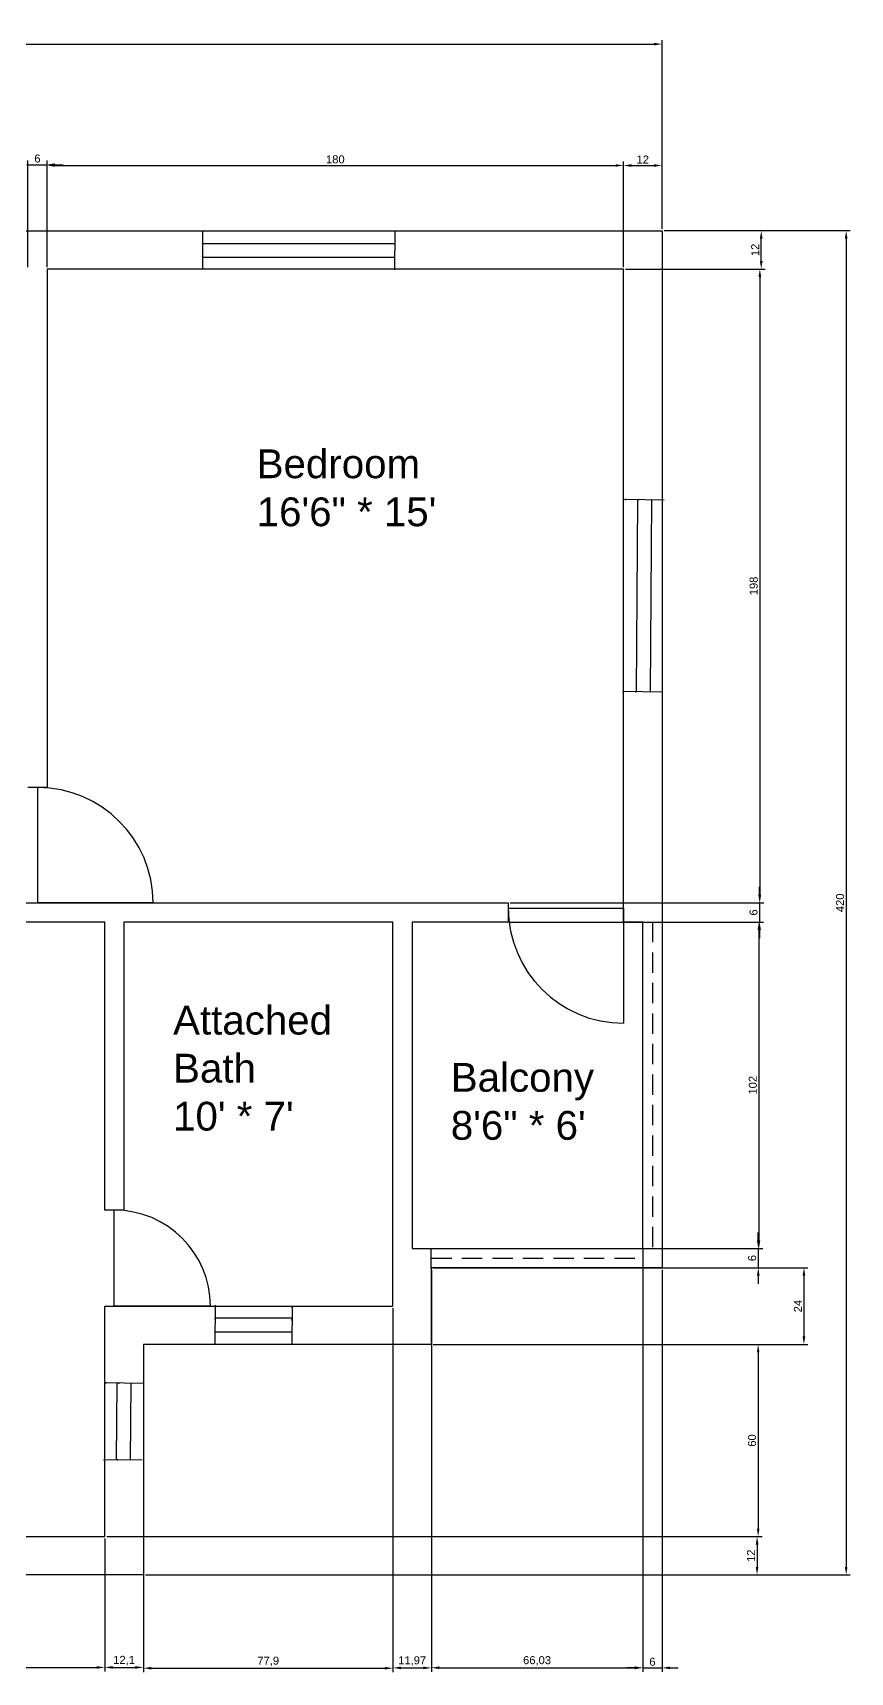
# Model space of a CAD drawing. Header units: millimetres. Extents: x 1002 to 3799, y 642 to 1602.
# Drawn here: x 1393 to 1649, y 926 to 1438 of the extents above; entities that cross this region are included whole.
import ezdxf

# ---------------------------------------------------------------- set-up
doc = ezdxf.new("R2010")
doc.units = ezdxf.units.MM
doc.linetypes.add('HIDDEN', pattern=[9.525, 6.35, -3.175])
for name, color, linetype in [('dimension', 181, 'Continuous'), ('door', 20, 'Continuous'), ('window', 71, 'Continuous')]:
    doc.layers.add(name, color=color, linetype=linetype)
doc.layers.add('grill', color=33, linetype='HIDDEN', plot=False)
doc.layers.add('label', color=200, linetype='HIDDEN', plot=False)
doc.styles.get("Standard").update_dxf_attribs({"font": 'arial.ttf'})
doc.dimstyles.new('ISO-25', dxfattribs={"dimtxt": 2.5, "dimasz": 2.5, "dimexe": 1.25, "dimexo": 0.625, "dimtad": 1, "dimtxsty": 'Standard', "dimcen": 2.5, "dimadec": 0, "dimazin": 0, "dimtfac": 1, "dimtmove": 0, "dimatfit": 3, "dimfxl": 1, "dimarcsym": 0})

# ---------------------------------------------------------------- blocks, each defined once
blk = doc.blocks.new('*D118')
at = {"layer": 'Defpoints', "color": 0, "transparency": 16777216}
for p in [(1397.76, 1397.26), (1391.76, 1364.64), (1397.76, 1364.64)]:
    blk.add_point(p, dxfattribs=at)
at = {"layer": 'dimension', "color": 0, "lineweight": -2, "transparency": 16777216}
for p, q in [((1391.76, 1365.26), (1391.76, 1398.51)), ((1397.76, 1365.26), (1397.76, 1398.51)), ((1389.26, 1397.26), (1386.76, 1397.26)), ((1391.76, 1397.26), (1397.76, 1397.26)), ((1400.26, 1397.26), (1402.76, 1397.26))]:
    blk.add_line(p, q, dxfattribs=at)
at = {"layer": 'dimension', "color": 0, "transparency": 16777216}
for points in [[(1389.26, 1397.67), (1389.26, 1396.84), (1391.76, 1397.26)], [(1400.26, 1397.67), (1400.26, 1396.84), (1397.76, 1397.26)]]:
    blk.add_solid(points, dxfattribs=at)
at = {"layer": 'dimension', "color": 0, "transparency": 16777216, "insert": (1394.76, 1399.16), "char_height": 2.5, "attachment_point": 5}
blk.add_mtext('6', dxfattribs=at)
blk = doc.blocks.new('*D119')
at = {"layer": 'Defpoints', "color": 0, "transparency": 16777216}
for p in [(1577.76, 1397.01), (1397.76, 1364.64), (1577.76, 1364.64)]:
    blk.add_point(p, dxfattribs=at)
at = {"layer": 'dimension', "color": 0, "lineweight": -2, "transparency": 16777216}
for p, q in [((1397.76, 1365.26), (1397.76, 1398.26)), ((1400.26, 1397.01), (1575.26, 1397.01)), ((1577.76, 1365.26), (1577.76, 1398.26))]:
    blk.add_line(p, q, dxfattribs=at)
at = {"layer": 'dimension', "color": 0, "transparency": 16777216}
for points in [[(1400.26, 1397.42), (1400.26, 1396.59), (1397.76, 1397.01)], [(1575.26, 1397.42), (1575.26, 1396.59), (1577.76, 1397.01)]]:
    blk.add_solid(points, dxfattribs=at)
at = {"layer": 'dimension', "color": 0, "transparency": 16777216, "insert": (1487.76, 1398.91), "char_height": 2.5, "attachment_point": 5}
blk.add_mtext('180', dxfattribs=at)
blk = doc.blocks.new('*D120')
at = {"layer": 'Defpoints', "color": 0, "transparency": 16777216}
for p in [(1589.76, 1396.99), (1589.76, 1376.64), (1577.76, 1364.64)]:
    blk.add_point(p, dxfattribs=at)
at = {"layer": 'dimension', "color": 0, "lineweight": -2, "transparency": 16777216}
for p, q in [((1577.76, 1365.26), (1577.76, 1398.24)), ((1580.26, 1396.99), (1587.26, 1396.99)), ((1589.76, 1377.26), (1589.76, 1398.24))]:
    blk.add_line(p, q, dxfattribs=at)
at = {"layer": 'dimension', "color": 0, "transparency": 16777216}
for points in [[(1580.26, 1397.41), (1580.26, 1396.58), (1577.76, 1396.99)], [(1587.26, 1397.41), (1587.26, 1396.58), (1589.76, 1396.99)]]:
    blk.add_solid(points, dxfattribs=at)
at = {"layer": 'dimension', "color": 0, "transparency": 16777216, "insert": (1583.76, 1398.87), "char_height": 2.5, "attachment_point": 5}
blk.add_mtext('12', dxfattribs=at)
blk = doc.blocks.new('*D121')
at = {"layer": 'Defpoints', "color": 0, "transparency": 16777216}
for p in [(1589.76, 1376.64), (1620.74, 1376.64), (1577.76, 1364.64)]:
    blk.add_point(p, dxfattribs=at)
at = {"layer": 'dimension', "color": 0, "lineweight": -2, "transparency": 16777216}
for p, q in [((1590.39, 1376.64), (1621.99, 1376.64)), ((1620.74, 1367.14), (1620.74, 1374.14)), ((1578.39, 1364.64), (1621.99, 1364.64))]:
    blk.add_line(p, q, dxfattribs=at)
at = {"layer": 'dimension', "color": 0, "transparency": 16777216}
for points in [[(1620.33, 1374.14), (1621.16, 1374.14), (1620.74, 1376.64)], [(1620.33, 1367.14), (1621.16, 1367.14), (1620.74, 1364.64)]]:
    blk.add_solid(points, dxfattribs=at)
at = {"layer": 'dimension', "color": 0, "transparency": 16777216, "insert": (1618.86, 1370.64), "char_height": 2.5, "attachment_point": 5, "rotation": 90}
blk.add_mtext('12', dxfattribs=at)
blk = doc.blocks.new('*D122')
at = {"layer": 'Defpoints', "color": 0, "transparency": 16777216}
for p in [(1577.76, 1364.64), (1541.76, 1166.64), (1620.3, 1166.64)]:
    blk.add_point(p, dxfattribs=at)
at = {"layer": 'dimension', "color": 0, "lineweight": -2, "transparency": 16777216}
for p, q in [((1578.39, 1364.64), (1621.55, 1364.64)), ((1620.3, 1362.14), (1620.3, 1169.14)), ((1542.39, 1166.64), (1621.55, 1166.64))]:
    blk.add_line(p, q, dxfattribs=at)
at = {"layer": 'dimension', "color": 0, "transparency": 16777216}
for points in [[(1619.89, 1362.14), (1620.72, 1362.14), (1620.3, 1364.64)], [(1619.89, 1169.14), (1620.72, 1169.14), (1620.3, 1166.64)]]:
    blk.add_solid(points, dxfattribs=at)
at = {"layer": 'dimension', "color": 0, "transparency": 16777216, "insert": (1618.4, 1265.64), "char_height": 2.5, "attachment_point": 5, "rotation": 90}
blk.add_mtext('198', dxfattribs=at)
blk = doc.blocks.new('*D123')
at = {"layer": 'Defpoints', "color": 0, "transparency": 16777216}
for p in [(1541.76, 1166.64), (1541.76, 1160.64), (1620.24, 1160.64)]:
    blk.add_point(p, dxfattribs=at)
at = {"layer": 'dimension', "color": 0, "lineweight": -2, "transparency": 16777216}
for p, q in [((1620.24, 1169.14), (1620.24, 1171.64)), ((1542.39, 1166.64), (1621.49, 1166.64)), ((1620.24, 1166.64), (1620.24, 1160.64)), ((1542.39, 1160.64), (1621.49, 1160.64)), ((1620.24, 1158.14), (1620.24, 1155.64))]:
    blk.add_line(p, q, dxfattribs=at)
at = {"layer": 'dimension', "color": 0, "transparency": 16777216}
for points in [[(1619.83, 1169.14), (1620.66, 1169.14), (1620.24, 1166.64)], [(1619.83, 1158.14), (1620.66, 1158.14), (1620.24, 1160.64)]]:
    blk.add_solid(points, dxfattribs=at)
at = {"layer": 'dimension', "color": 0, "transparency": 16777216, "insert": (1618.34, 1163.64), "char_height": 2.5, "attachment_point": 5, "rotation": 90}
blk.add_mtext('6', dxfattribs=at)
blk = doc.blocks.new('*D124')
at = {"layer": 'Defpoints', "color": 0, "transparency": 16777216}
for p in [(1583.76, 1160.64), (1583.76, 1058.64), (1620.03, 1058.64)]:
    blk.add_point(p, dxfattribs=at)
at = {"layer": 'dimension', "color": 0, "lineweight": -2, "transparency": 16777216}
for p, q in [((1584.39, 1160.64), (1621.28, 1160.64)), ((1620.03, 1158.14), (1620.03, 1061.14)), ((1584.39, 1058.64), (1621.28, 1058.64))]:
    blk.add_line(p, q, dxfattribs=at)
at = {"layer": 'dimension', "color": 0, "transparency": 16777216}
for points in [[(1619.61, 1158.14), (1620.44, 1158.14), (1620.03, 1160.64)], [(1619.61, 1061.14), (1620.44, 1061.14), (1620.03, 1058.64)]]:
    blk.add_solid(points, dxfattribs=at)
at = {"layer": 'dimension', "color": 0, "transparency": 16777216, "insert": (1618.12, 1109.64), "char_height": 2.5, "attachment_point": 5, "rotation": 90}
blk.add_mtext('102', dxfattribs=at)
blk = doc.blocks.new('*D134')
at = {"layer": 'Defpoints', "color": 0, "transparency": 16777216}
for p in [(1283.76, 1004.64), (1415.76, 968.64), (1415.76, 927.73)]:
    blk.add_point(p, dxfattribs=at)
at = {"layer": 'dimension', "color": 0, "lineweight": -2, "transparency": 16777216}
for p, q in [((1283.76, 1004.01), (1283.76, 926.48)), ((1415.76, 968.01), (1415.76, 926.48)), ((1286.26, 927.73), (1413.26, 927.73))]:
    blk.add_line(p, q, dxfattribs=at)
at = {"layer": 'dimension', "color": 0, "transparency": 16777216}
for points in [[(1286.26, 928.15), (1286.26, 927.32), (1283.76, 927.73)], [(1413.26, 928.15), (1413.26, 927.32), (1415.76, 927.73)]]:
    blk.add_solid(points, dxfattribs=at)
at = {"layer": 'dimension', "color": 0, "transparency": 16777216, "insert": (1349.76, 929.63), "char_height": 2.5, "attachment_point": 5}
blk.add_mtext('132', dxfattribs=at)
blk = doc.blocks.new('*D135')
at = {"layer": 'Defpoints', "color": 0, "transparency": 16777216}
for p in [(1415.76, 968.64), (1427.86, 956.64), (1427.86, 927.75)]:
    blk.add_point(p, dxfattribs=at)
at = {"layer": 'dimension', "color": 0, "lineweight": -2, "transparency": 16777216}
for p, q in [((1415.76, 968.01), (1415.76, 926.5)), ((1427.86, 956.01), (1427.86, 926.5)), ((1418.26, 927.75), (1425.36, 927.75))]:
    blk.add_line(p, q, dxfattribs=at)
at = {"layer": 'dimension', "color": 0, "transparency": 16777216}
for points in [[(1418.26, 928.17), (1418.26, 927.34), (1415.76, 927.75)], [(1425.36, 928.17), (1425.36, 927.34), (1427.86, 927.75)]]:
    blk.add_solid(points, dxfattribs=at)
at = {"layer": 'dimension', "color": 0, "transparency": 16777216, "insert": (1421.81, 929.88), "char_height": 2.5, "attachment_point": 5}
blk.add_mtext('12,1', dxfattribs=at)
blk = doc.blocks.new('*D136')
at = {"layer": 'Defpoints', "color": 0, "transparency": 16777216}
for p in [(1505.76, 1040.64), (1427.86, 1028.64), (1505.76, 927.5)]:
    blk.add_point(p, dxfattribs=at)
at = {"layer": 'dimension', "color": 0, "lineweight": -2, "transparency": 16777216}
for p, q in [((1505.76, 1040.01), (1505.76, 926.25)), ((1427.86, 1028.01), (1427.86, 926.25)), ((1430.36, 927.5), (1503.26, 927.5))]:
    blk.add_line(p, q, dxfattribs=at)
at = {"layer": 'dimension', "color": 0, "transparency": 16777216}
for points in [[(1430.36, 927.92), (1430.36, 927.08), (1427.86, 927.5)], [(1503.26, 927.92), (1503.26, 927.08), (1505.76, 927.5)]]:
    blk.add_solid(points, dxfattribs=at)
at = {"layer": 'dimension', "color": 0, "transparency": 16777216, "insert": (1466.81, 929.63), "char_height": 2.5, "attachment_point": 5}
blk.add_mtext('77,9', dxfattribs=at)
blk = doc.blocks.new('*D137')
at = {"layer": 'Defpoints', "color": 0, "transparency": 16777216}
for p in [(1505.76, 1040.64), (1517.74, 1028.64), (1517.74, 927.6)]:
    blk.add_point(p, dxfattribs=at)
at = {"layer": 'dimension', "color": 0, "lineweight": -2, "transparency": 16777216}
for p, q in [((1505.76, 1040.01), (1505.76, 926.35)), ((1517.74, 1028.01), (1517.74, 926.35)), ((1508.26, 927.6), (1515.24, 927.6))]:
    blk.add_line(p, q, dxfattribs=at)
at = {"layer": 'dimension', "color": 0, "transparency": 16777216}
for points in [[(1508.26, 928.01), (1508.26, 927.18), (1505.76, 927.6)], [(1515.24, 928.01), (1515.24, 927.18), (1517.74, 927.6)]]:
    blk.add_solid(points, dxfattribs=at)
at = {"layer": 'dimension', "color": 0, "transparency": 16777216, "insert": (1511.75, 929.73), "char_height": 2.5, "attachment_point": 5}
blk.add_mtext('11,97', dxfattribs=at)
blk = doc.blocks.new('*D138')
at = {"layer": 'Defpoints', "color": 0, "transparency": 16777216}
for p in [(1583.76, 1058.64), (1517.74, 1052.64), (1583.76, 927.65)]:
    blk.add_point(p, dxfattribs=at)
at = {"layer": 'dimension', "color": 0, "lineweight": -2, "transparency": 16777216}
for p, q in [((1583.76, 1058.01), (1583.76, 926.4)), ((1517.74, 1052.01), (1517.74, 926.4)), ((1520.24, 927.65), (1581.26, 927.65))]:
    blk.add_line(p, q, dxfattribs=at)
at = {"layer": 'dimension', "color": 0, "transparency": 16777216}
for points in [[(1520.24, 928.07), (1520.24, 927.24), (1517.74, 927.65)], [(1581.26, 928.07), (1581.26, 927.24), (1583.76, 927.65)]]:
    blk.add_solid(points, dxfattribs=at)
at = {"layer": 'dimension', "color": 0, "transparency": 16777216, "insert": (1550.75, 929.78), "char_height": 2.5, "attachment_point": 5}
blk.add_mtext('66,03', dxfattribs=at)
blk = doc.blocks.new('*D139')
at = {"layer": 'Defpoints', "color": 0, "transparency": 16777216}
for p in [(1583.76, 1058.64), (1589.76, 1052.64), (1589.76, 927.6)]:
    blk.add_point(p, dxfattribs=at)
at = {"layer": 'dimension', "color": 0, "lineweight": -2, "transparency": 16777216}
for p, q in [((1583.76, 1058.01), (1583.76, 926.35)), ((1589.76, 1052.01), (1589.76, 926.35)), ((1581.26, 927.6), (1578.76, 927.6)), ((1583.76, 927.6), (1589.76, 927.6)), ((1592.26, 927.6), (1594.76, 927.6))]:
    blk.add_line(p, q, dxfattribs=at)
at = {"layer": 'dimension', "color": 0, "transparency": 16777216}
for points in [[(1581.26, 928.02), (1581.26, 927.18), (1583.76, 927.6)], [(1592.26, 928.02), (1592.26, 927.18), (1589.76, 927.6)]]:
    blk.add_solid(points, dxfattribs=at)
at = {"layer": 'dimension', "color": 0, "transparency": 16777216, "insert": (1586.76, 929.5), "char_height": 2.5, "attachment_point": 5}
blk.add_mtext('6', dxfattribs=at)
blk = doc.blocks.new('*D140')
at = {"layer": 'Defpoints', "color": 0, "transparency": 16777216}
for p in [(1583.76, 1058.64), (1589.76, 1052.64), (1619.82, 1052.64)]:
    blk.add_point(p, dxfattribs=at)
at = {"layer": 'dimension', "color": 0, "lineweight": -2, "transparency": 16777216}
for p, q in [((1619.82, 1061.14), (1619.82, 1063.64)), ((1584.39, 1058.64), (1621.07, 1058.64)), ((1619.82, 1058.64), (1619.82, 1052.64)), ((1590.39, 1052.64), (1621.07, 1052.64)), ((1619.82, 1050.14), (1619.82, 1047.64))]:
    blk.add_line(p, q, dxfattribs=at)
at = {"layer": 'dimension', "color": 0, "transparency": 16777216}
for points in [[(1619.41, 1061.14), (1620.24, 1061.14), (1619.82, 1058.64)], [(1619.41, 1050.14), (1620.24, 1050.14), (1619.82, 1052.64)]]:
    blk.add_solid(points, dxfattribs=at)
at = {"layer": 'dimension', "color": 0, "transparency": 16777216, "insert": (1617.92, 1055.64), "char_height": 2.5, "attachment_point": 5, "rotation": 90}
blk.add_mtext('6', dxfattribs=at)
blk = doc.blocks.new('*D141')
at = {"layer": 'Defpoints', "color": 0, "transparency": 16777216}
for p in [(1517.74, 1052.64), (1517.74, 1028.64), (1634.07, 1028.64)]:
    blk.add_point(p, dxfattribs=at)
at = {"layer": 'dimension', "color": 0, "lineweight": -2, "transparency": 16777216}
for p, q in [((1518.36, 1052.64), (1635.32, 1052.64)), ((1634.07, 1050.14), (1634.07, 1031.14)), ((1518.36, 1028.64), (1635.32, 1028.64))]:
    blk.add_line(p, q, dxfattribs=at)
at = {"layer": 'dimension', "color": 0, "transparency": 16777216}
for points in [[(1633.66, 1050.14), (1634.49, 1050.14), (1634.07, 1052.64)], [(1633.66, 1031.14), (1634.49, 1031.14), (1634.07, 1028.64)]]:
    blk.add_solid(points, dxfattribs=at)
at = {"layer": 'dimension', "color": 0, "transparency": 16777216, "insert": (1632.19, 1040.64), "char_height": 2.5, "attachment_point": 5, "rotation": 90}
blk.add_mtext('24', dxfattribs=at)
blk = doc.blocks.new('*D142')
at = {"layer": 'Defpoints', "color": 0, "transparency": 16777216}
for p in [(1517.74, 1028.64), (1415.76, 968.64), (1619.78, 968.64)]:
    blk.add_point(p, dxfattribs=at)
at = {"layer": 'dimension', "color": 0, "lineweight": -2, "transparency": 16777216}
for p, q in [((1518.36, 1028.64), (1621.03, 1028.64)), ((1619.78, 1026.14), (1619.78, 971.14)), ((1416.39, 968.64), (1621.03, 968.64))]:
    blk.add_line(p, q, dxfattribs=at)
at = {"layer": 'dimension', "color": 0, "transparency": 16777216}
for points in [[(1619.36, 1026.14), (1620.2, 1026.14), (1619.78, 1028.64)], [(1619.36, 971.14), (1620.2, 971.14), (1619.78, 968.64)]]:
    blk.add_solid(points, dxfattribs=at)
at = {"layer": 'dimension', "color": 0, "transparency": 16777216, "insert": (1617.88, 998.64), "char_height": 2.5, "attachment_point": 5, "rotation": 90}
blk.add_mtext('60', dxfattribs=at)
blk = doc.blocks.new('*D143')
at = {"layer": 'Defpoints', "color": 0, "transparency": 16777216}
for p in [(1415.76, 968.64), (1427.86, 956.64), (1619.45, 956.64)]:
    blk.add_point(p, dxfattribs=at)
at = {"layer": 'dimension', "color": 0, "lineweight": -2, "transparency": 16777216}
for p, q in [((1416.39, 968.64), (1620.7, 968.64)), ((1619.45, 966.14), (1619.45, 959.14)), ((1428.49, 956.64), (1620.7, 956.64))]:
    blk.add_line(p, q, dxfattribs=at)
at = {"layer": 'dimension', "color": 0, "transparency": 16777216}
for points in [[(1619.03, 966.14), (1619.86, 966.14), (1619.45, 968.64)], [(1619.03, 959.14), (1619.86, 959.14), (1619.45, 956.64)]]:
    blk.add_solid(points, dxfattribs=at)
at = {"layer": 'dimension', "color": 0, "transparency": 16777216, "insert": (1617.57, 962.64), "char_height": 2.5, "attachment_point": 5, "rotation": 90}
blk.add_mtext('12', dxfattribs=at)
blk = doc.blocks.new('*D144')
at = {"layer": 'Defpoints', "color": 0, "transparency": 16777216}
for p in [(1589.76, 1434.92), (1589.76, 1376.64), (1025.76, 1288.8)]:
    blk.add_point(p, dxfattribs=at)
at = {"layer": 'dimension', "color": 0, "lineweight": -2, "transparency": 16777216}
for p, q in [((1025.76, 1289.43), (1025.76, 1436.17)), ((1028.26, 1434.92), (1587.26, 1434.92)), ((1589.76, 1377.26), (1589.76, 1436.17))]:
    blk.add_line(p, q, dxfattribs=at)
at = {"layer": 'dimension', "color": 0, "transparency": 16777216}
for points in [[(1028.26, 1435.34), (1028.26, 1434.5), (1025.76, 1434.92)], [(1587.26, 1435.34), (1587.26, 1434.5), (1589.76, 1434.92)]]:
    blk.add_solid(points, dxfattribs=at)
at = {"layer": 'dimension', "color": 0, "transparency": 16777216, "insert": (1307.76, 1436.82), "char_height": 2.5, "attachment_point": 5}
blk.add_mtext('564', dxfattribs=at)
blk = doc.blocks.new('*D145')
at = {"layer": 'Defpoints', "color": 0, "transparency": 16777216}
for p in [(1589.76, 1376.64), (1427.86, 956.64), (1647.27, 956.64)]:
    blk.add_point(p, dxfattribs=at)
at = {"layer": 'dimension', "color": 0, "lineweight": -2, "transparency": 16777216}
for p, q in [((1590.39, 1376.64), (1648.52, 1376.64)), ((1647.27, 1374.14), (1647.27, 959.14)), ((1428.49, 956.64), (1648.52, 956.64))]:
    blk.add_line(p, q, dxfattribs=at)
at = {"layer": 'dimension', "color": 0, "transparency": 16777216}
for points in [[(1646.85, 1374.14), (1647.68, 1374.14), (1647.27, 1376.64)], [(1646.85, 959.14), (1647.68, 959.14), (1647.27, 956.64)]]:
    blk.add_solid(points, dxfattribs=at)
at = {"layer": 'dimension', "color": 0, "transparency": 16777216, "insert": (1645.36, 1166.64), "char_height": 2.5, "attachment_point": 5, "rotation": 90}
blk.add_mtext('420', dxfattribs=at)

msp = doc.modelspace()

# ---------------------------------------------------------------- linework, layer by layer
for points in [[(1277.763, 1376.636), (1589.763, 1376.636), (1589.763, 1052.636), (1517.738, 1052.636), (1517.738, 1028.636), (1427.861, 1028.636), (1427.861, 956.636), (1133.763, 956.636)], [(1319.768, 1166.636), (1541.763, 1166.636), (1541.763, 1160.636), (1511.763, 1160.636), (1511.763, 1058.636), (1583.763, 1058.636), (1583.763, 1160.636), (1577.763, 1160.636), (1577.763, 1364.636), (1397.763, 1364.636), (1397.763, 1202.636), (1391.763, 1202.636)], [(1277.763, 968.636), (1415.763, 968.636), (1415.763, 1040.636), (1505.763, 1040.636), (1505.763, 1160.636), (1421.763, 1160.636), (1421.763, 1070.636), (1415.763, 1070.636), (1415.763, 1160.636), (1319.763, 1160.636)]]:
    msp.add_lwpolyline(points)
at = {"layer": 'door'}
for p, q in [((1394.858, 1166.636), (1394.858, 1202.636)), ((1430.858, 1166.636), (1394.858, 1166.636)), ((1541.763, 1165.012), (1577.763, 1165.012)), ((1577.763, 1165.012), (1577.763, 1129.012)), ((1418.75, 1040.636), (1418.75, 1070.636)), ((1448.75, 1040.636), (1418.75, 1040.636))]:
    msp.add_line(p, q, dxfattribs=at)
for centre, radius, start, end in [((1394.858, 1166.636), 36, 0, 90), ((1577.763, 1165.012), 36, 180, 270), ((1418.75, 1040.636), 30, 0, 90)]:
    msp.add_arc(centre, radius, start, end, dxfattribs=at)
at = {"layer": 'grill'}
for p, q in [((1583.763, 1160.635), (1589.763, 1160.671)), ((1586.763, 1160.653), (1586.763, 1058.635)), ((1517.738, 1052.635), (1517.738, 1058.635)), ((1517.738, 1055.635), (1583.763, 1055.635)), ((1583.763, 1058.635), (1589.763, 1058.635)), ((1583.763, 1058.635), (1583.763, 1052.635))]:
    msp.add_line(p, q, dxfattribs=at)
at = {"layer": 'window'}
for p, q in [((1446.339, 1376.636), (1446.26, 1364.637)), ((1506.338, 1376.372), (1506.259, 1364.372)), ((1446.284, 1368.32), (1506.285, 1368.313)), ((1446.313, 1372.668), (1506.314, 1372.664)), ((1590.422, 1292.473), (1578.423, 1292.63)), ((1582.106, 1292.582), (1581.705, 1232.582)), ((1586.454, 1292.525), (1586.055, 1232.525)), ((1589.763, 1232.476), (1577.764, 1232.634)), ((1450.258, 1040.897), (1450.179, 1028.897)), ((1474.257, 1040.636), (1474.178, 1028.637)), ((1450.232, 1036.928), (1474.233, 1036.928)), ((1450.203, 1032.581), (1474.204, 1032.578)), ((1427.843, 1016.479), (1415.844, 1016.637)), ((1419.527, 1016.588), (1419.366, 992.588)), ((1423.874, 1016.531), (1423.716, 992.531)), ((1427.424, 992.482), (1415.425, 992.64))]:
    msp.add_line(p, q, dxfattribs=at)
for p in [(1446.286, 1368.637), (1446.313, 1372.637), (1506.286, 1368.372), (1506.312, 1372.372), (1578.28, 1292.632), (1582.28, 1292.58), (1577.621, 1232.636), (1581.621, 1232.583), (1450.256, 1040.605), (1474.255, 1040.345), (1450.23, 1036.605), (1474.229, 1036.345), (1416.16, 1016.633), (1420.16, 1016.58), (1415.742, 992.635), (1419.741, 992.583)]:
    msp.add_point(p, dxfattribs=at)

# ---------------------------------------------------------------- texts
at = {"layer": 'label', "char_height": 9, "attachment_point": 1}
for s, insert in [('Bedroom\\P16\'6" * 15\'', (1463.216, 1308.3)), ("Attached Bath\\P10' * 7'", (1437.108, 1134.473)), ('Balcony\\P8\'6" * 6\'', (1523.821, 1116.606))]:
    msp.add_mtext_dynamic_manual_height_columns(s, width=67.19454, gutter_width=12.5, heights=[0], dxfattribs=dict(at, insert=insert))

# ---------------------------------------------------------------- dimensions: what is measured, and where the dimension line sits
at = {"layer": 'dimension'}
for base, p1, p2, picture, middle in [((1589.763, 1434.921), (1025.763, 1288.804), (1589.763, 1376.636), '*D144', (1307.763, 1436.823)), ((1397.763, 1397.257), (1391.763, 1364.636), (1397.763, 1364.636), '*D118', (1394.763, 1399.158)), ((1577.763, 1397.006), (1397.763, 1364.636), (1577.763, 1364.636), '*D119', (1487.763, 1398.908)), ((1589.763, 1396.994), (1577.763, 1364.636), (1589.763, 1376.636), '*D120', (1583.763, 1398.875)), ((1583.7634, 927.6518), (1517.738, 1052.6365), (1583.7634, 1058.6365), '*D138', (1550.7507, 929.7792)), ((1589.763, 927.599), (1583.763, 1058.636), (1589.763, 1052.636), '*D139', (1586.763, 929.5)), ((1505.763, 927.5), (1427.861, 1028.636), (1505.763, 1040.636), '*D136', (1466.812, 929.628)), ((1517.738, 927.5983), (1505.7634, 1040.6365), (1517.738, 1028.6365), '*D137', (1511.7507, 929.7257)), ((1415.763, 927.732), (1283.763, 1004.636), (1415.763, 968.636), '*D134', (1349.763, 929.634)), ((1427.861, 927.752), (1415.763, 968.636), (1427.861, 956.636), '*D135', (1421.812, 929.88))]:
    dim = msp.add_linear_dim(base=base, p1=p1, p2=p2, dimstyle='ISO-25', dxfattribs=at)
    dim.commit()
    dim.dimension.update_dxf_attribs({"geometry": picture, "text_midpoint": middle})
for base, p1, p2, picture, middle in [((1647.266, 956.636), (1589.763, 1376.636), (1427.861, 956.636), '*D145', (1645.364, 1166.636)), ((1620.743, 1376.636), (1577.763, 1364.636), (1589.763, 1376.636), '*D121', (1618.863, 1370.636)), ((1620.302, 1166.636), (1577.763, 1364.636), (1541.763, 1166.636), '*D122', (1618.401, 1265.636)), ((1620.242, 1160.636), (1541.763, 1166.636), (1541.763, 1160.636), '*D123', (1618.341, 1163.636)), ((1620.026, 1058.636), (1583.763, 1160.636), (1583.763, 1058.636), '*D124', (1618.125, 1109.636)), ((1619.825, 1052.636), (1583.763, 1058.636), (1589.763, 1052.636), '*D140', (1617.923, 1055.636)), ((1634.073, 1028.636), (1517.738, 1052.636), (1517.738, 1028.636), '*D141', (1632.193, 1040.636)), ((1619.781, 968.636), (1517.738, 1028.636), (1415.763, 968.636), '*D142', (1617.879, 998.636)), ((1619.448, 956.636), (1415.763, 968.636), (1427.861, 956.636), '*D143', (1617.568, 962.636))]:
    dim = msp.add_linear_dim(base=base, p1=p1, p2=p2, angle=90, dimstyle='ISO-25', dxfattribs=at)
    dim.commit()
    dim.dimension.update_dxf_attribs({"geometry": picture, "text_midpoint": middle})

doc.saveas('drawing.dxf')
